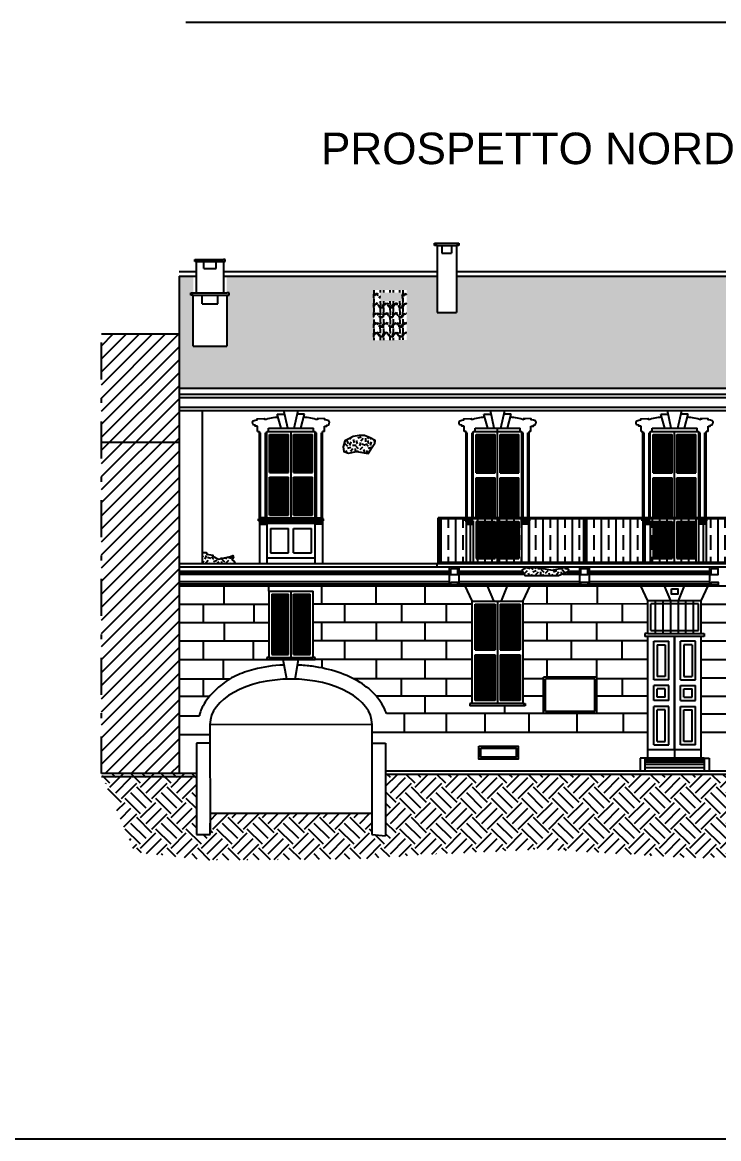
# Model space of a CAD drawing. Header units: millimetres. Extents: x 2032 to 2133, y 894 to 941.
# Drawn here: x 2080.83 to 2095.18, y 894.27 to 917.27 of the extents above; entities that cross this region are included whole.
import ezdxf

# ---------------------------------------------------------------- set-up
doc = ezdxf.new("R2010")
doc.units = ezdxf.units.MM
doc.linetypes.add('TRATTOPUNTO', pattern=[25.4, 12.7, -6.35, 0, -6.35])
for name, color, linetype in [('alberi', 57, 'Continuous'), ('muri sez', 6, 'Continuous'), ('MURILEGGERI', 8, 'Continuous'), ('proiez lontane', 3, 'Continuous'), ('proiezione', 4, 'Continuous'), ('TEGOLENERE', 250, 'Continuous'), ('viste1', 251, 'Continuous')]:
    doc.layers.add(name, color=color, linetype=linetype)
doc.styles.get("Standard").update_dxf_attribs({"font": 'txt.shx'})
pattern_1 = [(45, (0, -55.70323), (3e-17, 0.42426407), [0.075, -0.225]), (45, (-0.0106, -55.45928), (3e-17, 0.42426407), [0.075, -0.225]), (135, (-0.05303, -55.60777), (-0.42426407, 6e-17), [0.075, -0.225]), (135, (-0.04243, -55.44867), (-0.42426407, 6e-17), [0.075, -0.225]), (90, (-0.10607, -55.5123), (-0.212132034, 0.212132034), [0.075, -0.34926407]), (180, (0.11667, -55.58656), (-0.212132034, -0.212132034), [0.075, -0.34926407]), (71.565051, (-0.0106, -55.58656), (0.212132034, 0.2121320344), [0.075, -0.595820393]), (71.565051, (-0.02121, -55.38503), (0.212132034, 0.2121320344), [0.075, -0.595820393]), (108.434949, (0.14849, -55.55474), (-0.212132034, 0.212132034), [0.075, -0.595820393]), (108.434949, (-0.04243, -55.55474), (-0.212132034, 0.212132034), [0.075, -0.595820393]), (108.434949, (0.08485, -55.53352), (-0.212132034, 0.212132034), [0.075, -0.595820393]), (161.565051, (-0.11667, -55.58656), (-0.2121320344, 0.212132034), [0.075, -0.595820393]), (198.434949, (0.0106, -55.62898), (-0.212132034, -0.212132034), [0.075, -0.595820393])]
pattern_2 = [(180, (-28.50597, -24.147177), (-7e-18, -0.0396875), [])]
pattern_3 = [(0, (0, -111.40646), (0.2, 0.2), [0.064, -0.136]), (125.2176, (0.192, -111.386457), (1.400000232704, -1.999999833305), [0.0416174, -4.1201132]), (160.71, (0.168, -111.352457), (3.400001036846, -1.199997298804), [0.0423792, -4.1955448]), (199.29, (0.128, -111.338457), (-3.400001036846, -1.199997298804), [0.0423792, -4.1955448]), (234.7824, (0.088, -111.352457), (-1.400000232704, -1.999999833305), [0.0416174, -4.1201132]), (270, (0.064, -111.38646), (0.2, -0.2), [0.02, -0.18]), (90, (0.192, -111.40646), (-0.2, 0.2), [0.02, -0.18]), (0, (0, -111.39846), (0.2, 0.2), [0.056, -0.144]), (126.3844, (0.2, -111.382457), (2.200002583367, -2.999998110572), [0.0472016, -4.6729678]), (162.3499, (0.172, -111.344457), (-3.800000563887, 1.199998371432), [0.0461736, -4.571185]), (197.6501, (0.128, -111.330457), (3.800000563887, 1.199998371432), [0.0461736, -4.571185]), (233.6156, (0.084, -111.344457), (-2.200002583367, -2.999998110572), [0.0472016, -4.6729678]), (270, (0.056, -111.38246), (0.2, -0.2), [0.016, -0.184]), (90, (0.2, -111.39846), (-0.2, 0.2), [0.016, -0.184]), (0, (0.192, -111.39846), (0.2, 0.2), [0.008, -0.192]), (87.3974, (0.056, -111.382457), (-0.2000028384, -4.199999863916), [0.1761818, -4.2283614]), (92.6026, (0.2, -111.382457), (-0.2000028384, 4.199999863916), [0.1761818, -4.2283614]), (0, (0.192, -111.40646), (0.2, 0.2), [0.008, -0.192])]

msp = doc.modelspace()

# ---------------------------------------------------------------- hatches: boundary and pattern name
at = {"layer": 'alberi', "ltscale": 0.0004}
h = msp.add_hatch(dxfattribs=at)
h.set_pattern_fill('GEOL1', color=256, scale=0.3, angle=45, style=0, pattern_type=2)
h.set_pattern_definition(pattern_1)
h.paths.add_polyline_path([(2088.104, 908.654), (2088, 908.707), (2087.882, 908.759), (2087.771, 908.759), (2087.647, 908.733), (2087.562, 908.687), (2087.477, 908.648), (2087.444, 908.524), (2087.457, 908.426), (2087.549, 908.393), (2087.718, 908.426), (2087.96, 908.387), (2088.039, 908.517), (2088.098, 908.596)])
h.paths.add_polyline_path([(2084.76, 906.271), (2084.76, 906.29), (2084.636, 906.31), (2084.623, 906.349), (2084.548, 906.349), (2084.548, 906.119), (2085.214, 906.119), (2085.198, 906.16), (2085.159, 906.193), (2085.185, 906.238), (2085.172, 906.284), (2085.12, 906.264), (2084.969, 906.232), (2084.878, 906.212)])
h = msp.add_hatch(dxfattribs=at)
h.set_pattern_fill('GEOL1', color=256, scale=0.3, angle=45, style=0, pattern_type=2)
h.set_pattern_definition(pattern_1)
h.paths.add_polyline_path([(2091.597, 905.864), (2091.88, 905.864), (2092.073, 905.945), (2092.083, 906.006), (2092.002, 906.036), (2091.749, 905.985), (2091.526, 906.026), (2091.425, 906.036), (2091.202, 906.036), (2091.131, 905.985), (2091.162, 905.904), (2091.192, 905.864), (2091.364, 905.864)])
at = {"layer": 'MURILEGGERI', "ltscale": 0.01}
h = msp.add_hatch(dxfattribs=at)
h.set_pattern_fill('TROOF1', color=256, scale=0.2, style=0, pattern_type=2)
h.set_pattern_definition(pattern_3)
h.paths.add_polyline_path([(2099.773, 912.038), (2098.187, 912.038), (2097.642, 909.729), (2099.773, 909.729)])
h.paths.add_polyline_path([(2090.501, 912.038), (2090.979, 909.729), (2097.642, 909.729), (2098.187, 912.038)])
h.paths.add_polyline_path([(2088.749, 910.727), (2088.06, 910.72), (2088.06, 911.237), (2088.06, 911.753), (2088.749, 911.753), (2088.749, 911.244)], flags=16)
h.paths.add_polyline_path([(2088.653, 911.523), (2088.205, 911.523), (2088.205, 911.703), (2088.653, 911.703)], flags=0)
h.paths.add_polyline_path([(2089.376, 911.294), (2089.376, 912.038), (2087.694, 912.038), (2086.816, 909.729), (2090.979, 909.729), (2090.501, 912.038), (2089.776, 912.038), (2089.776, 911.294)])
h.paths.add_polyline_path([(2084.355, 910.598), (2084.355, 912.038), (2084.063, 912.038), (2084.063, 909.729), (2086.816, 909.729), (2087.694, 912.038), (2085.044, 912.038), (2085.044, 910.598)])
h = msp.add_hatch(dxfattribs=at)
h.set_pattern_fill('TROOF1', color=256, scale=0.2, style=0, pattern_type=2)
h.set_pattern_definition(pattern_3)
h.paths.add_polyline_path([(2088.06, 911.753), (2088.06, 911.703), (2088.749, 911.703), (2088.749, 911.753)])
h.paths.add_polyline_path([(2088.205, 911.703), (2088.06, 911.703), (2088.06, 910.72), (2088.749, 910.727), (2088.749, 911.703), (2088.653, 911.703), (2088.653, 911.523), (2088.205, 911.523)])
at = {"layer": 'proiez lontane'}
h = msp.add_hatch(dxfattribs=at)
h.set_pattern_fill('ANSI31', color=256, scale=0.0125, angle=135, style=0)
h.set_pattern_definition([(180, (-40.39337, -24.147177), (-7e-18, -0.0396875), [])])
h.paths.add_polyline_path([(2085.927, 907.997), (2086.318, 907.997), (2086.318, 908.777), (2085.927, 908.777)])
h.paths.add_polyline_path([(2086.318, 907.897), (2085.927, 907.897), (2085.927, 907.117), (2086.318, 907.117)])
h.paths.add_polyline_path([(2086.808, 907.897), (2086.418, 907.897), (2086.418, 907.117), (2086.808, 907.117)])
h.paths.add_polyline_path([(2086.418, 907.997), (2086.808, 907.997), (2086.808, 908.777), (2086.418, 908.777)])
h = msp.add_hatch(dxfattribs=at)
h.set_pattern_fill('ANSI31', color=256, scale=0.0125, angle=135, style=0)
h.set_pattern_definition([(180, (-32.151238, -24.147177), (-7e-18, -0.0396875), [])])
h.paths.add_polyline_path([(2091.064, 908.777), (2090.673, 908.777), (2090.673, 907.987), (2091.064, 907.987)])
h.paths.add_polyline_path([(2090.673, 907.087), (2091.064, 907.087), (2091.064, 907.887), (2090.673, 907.887)])
h.paths.add_polyline_path([(2090.673, 906.219), (2091.064, 906.219), (2091.064, 906.987), (2090.673, 906.987)])
h.paths.add_polyline_path([(2090.183, 906.219), (2090.573, 906.219), (2090.573, 906.987), (2090.183, 906.987)])
h.paths.add_polyline_path([(2090.573, 907.887), (2090.183, 907.887), (2090.183, 907.087), (2090.573, 907.087)])
h.paths.add_polyline_path([(2090.573, 908.777), (2090.183, 908.777), (2090.183, 907.987), (2090.573, 907.987)])
h = msp.add_hatch(dxfattribs=at)
h.set_pattern_fill('ANSI31', color=256, scale=0.0125, angle=135, style=0)
h.set_pattern_definition(pattern_2)
h.paths.add_polyline_path([(2094.709, 908.777), (2094.318, 908.777), (2094.318, 907.987), (2094.709, 907.987)])
h.paths.add_polyline_path([(2094.318, 907.087), (2094.709, 907.087), (2094.709, 907.887), (2094.318, 907.887)])
h.paths.add_polyline_path([(2094.318, 906.219), (2094.709, 906.219), (2094.709, 906.987), (2094.318, 906.987)])
h.paths.add_polyline_path([(2093.828, 906.219), (2094.218, 906.219), (2094.218, 906.987), (2093.828, 906.987)])
h.paths.add_polyline_path([(2094.218, 907.887), (2093.828, 907.887), (2093.828, 907.087), (2094.218, 907.087)])
h.paths.add_polyline_path([(2094.218, 908.777), (2093.828, 908.777), (2093.828, 907.987), (2094.218, 907.987)])
h = msp.add_hatch(dxfattribs=at)
h.set_pattern_fill('JIS_STN_1E', color=256, scale=0.3, angle=45, style=0)
h.set_pattern_definition([(90, (0.26366, -53.59545), (-0.3, 6e-17), []), (90, (0.4132, -53.4459), (-0.3, 6e-17), [0.3, -0.15])])
h.paths.add_polyline_path([(2095.376, 907.037), (2094.936, 907.037), (2094.936, 906.997), (2094.919, 906.997), (2094.919, 906.144), (2095.376, 906.144)])
h.paths.add_polyline_path([(2094.919, 906.932), (2094.769, 906.932), (2094.769, 906.144), (2094.919, 906.144)])
h.paths.add_polyline_path([(2094.709, 906.987), (2094.318, 906.987), (2094.318, 906.219), (2094.709, 906.219)], flags=0)
h.paths.add_polyline_path([(2094.769, 906.997), (2094.769, 907.037), (2094.268, 907.037), (2094.268, 906.144), (2094.769, 906.144)])
h.paths.add_polyline_path([(2094.709, 906.219), (2094.318, 906.219), (2094.318, 906.987), (2094.709, 906.987)], flags=16)
h.paths.add_polyline_path([(2094.268, 907.037), (2093.601, 907.037), (2093.601, 906.997), (2093.618, 906.997), (2093.768, 906.997), (2093.768, 906.144), (2094.268, 906.144)])
h.paths.add_polyline_path([(2094.218, 906.219), (2093.828, 906.219), (2093.828, 906.987), (2094.218, 906.987)], flags=16)
h.paths.add_polyline_path([(2094.218, 906.987), (2093.828, 906.987), (2093.828, 906.219), (2094.218, 906.219)], flags=0)
h.paths.add_polyline_path([(2093.768, 906.932), (2093.618, 906.932), (2093.618, 906.144), (2093.768, 906.144)])
h.paths.add_polyline_path([(2093.618, 906.997), (2093.601, 906.997), (2093.601, 907.037), (2092.422, 907.037), (2092.422, 906.144), (2093.618, 906.144)])
h.paths.add_polyline_path([(2092.392, 907.037), (2091.29, 907.037), (2091.29, 906.997), (2091.274, 906.997), (2091.274, 906.144), (2092.392, 906.144)])
h.paths.add_polyline_path([(2091.274, 906.932), (2091.124, 906.932), (2091.124, 906.144), (2091.274, 906.144)])
h.paths.add_polyline_path([(2091.064, 906.987), (2090.673, 906.987), (2090.673, 906.219), (2091.064, 906.219)], flags=0)
h.paths.add_polyline_path([(2091.124, 906.997), (2091.29, 906.997), (2091.29, 907.037), (2090.623, 907.037), (2090.623, 906.144), (2091.124, 906.144)])
h.paths.add_polyline_path([(2091.064, 906.219), (2090.673, 906.219), (2090.673, 906.987), (2091.064, 906.987)], flags=16)
h.paths.add_polyline_path([(2090.623, 907.037), (2089.956, 907.037), (2089.956, 906.997), (2089.973, 906.997), (2090.123, 906.997), (2090.123, 906.144), (2090.623, 906.144)])
h.paths.add_polyline_path([(2090.573, 906.219), (2090.183, 906.219), (2090.183, 906.987), (2090.573, 906.987)], flags=0)
h.paths.add_polyline_path([(2090.573, 906.987), (2090.183, 906.987), (2090.183, 906.219), (2090.573, 906.219)], flags=16)
h.paths.add_polyline_path([(2090.123, 906.932), (2089.973, 906.932), (2089.973, 906.144), (2090.123, 906.144)])
h.paths.add_polyline_path([(2089.973, 906.997), (2089.956, 906.997), (2089.956, 907.037), (2089.439, 907.037), (2089.439, 906.144), (2089.973, 906.144)])
h.paths.add_polyline_path([(2090.123, 906.965), (2089.973, 906.965), (2089.973, 906.932), (2090.123, 906.932)], flags=16)
h.paths.add_polyline_path([(2094.936, 907.037), (2094.769, 907.037), (2094.769, 906.997), (2094.936, 906.997)])
h.paths.add_polyline_path([(2094.919, 906.997), (2094.769, 906.997), (2094.769, 906.965), (2094.919, 906.965)])
h.paths.add_polyline_path([(2094.919, 906.965), (2094.769, 906.965), (2094.769, 906.932), (2094.919, 906.932)])
h = msp.add_hatch(dxfattribs=at)
h.set_pattern_fill('ANSI31', color=256, scale=0.0125, angle=135, style=0)
h.set_pattern_definition(pattern_2)
h.paths.add_polyline_path([(2086.418, 904.244), (2086.763, 904.244), (2086.763, 905.49), (2086.418, 905.49)])
h.paths.add_polyline_path([(2085.973, 904.244), (2086.318, 904.244), (2086.318, 905.49), (2085.973, 905.49)])
h = msp.add_hatch(dxfattribs=at)
h.set_pattern_fill('ANSI31', color=256, scale=0.0125, angle=135, style=0)
h.set_pattern_definition(pattern_2)
h.paths.add_polyline_path([(2090.158, 904.339), (2090.573, 904.339), (2090.573, 905.284), (2090.158, 905.284)])
h.paths.add_polyline_path([(2090.573, 904.239), (2090.158, 904.239), (2090.158, 903.294), (2090.573, 903.294)])
h.paths.add_polyline_path([(2091.088, 904.239), (2090.673, 904.239), (2090.673, 903.294), (2091.088, 903.294)])
h.paths.add_polyline_path([(2090.673, 904.339), (2091.088, 904.339), (2091.088, 905.284), (2090.673, 905.284)])
at = {"layer": 'TEGOLENERE'}
h = msp.add_hatch(dxfattribs=at)
h.set_pattern_fill('EARTH', color=256, scale=0.07, angle=45, style=0)
h.set_pattern_definition([(45, (0.26366, -53.59545), (6e-17, 0.62861793), [0.4445, -0.4445]), (45, (0.1458, -53.4776), (6e-17, 0.62861793), [0.4445, -0.4445]), (45, (0.02793, -53.3597), (6e-17, 0.62861793), [0.4445, -0.4445]), (135, (0.02793, -53.28114), (-0.62861793, 6e-17), [0.4445, -0.4445]), (135, (0.1458, -53.16327), (-0.62861793, 6e-17), [0.4445, -0.4445]), (135, (0.26366, -53.0454), (-0.62861793, 6e-17), [0.4445, -0.4445])])
h.paths.add_polyline_path([(2088.316, 901.773), (2088.316, 900.505), (2088.036, 900.533), (2088.036, 900.972), (2084.703, 900.972), (2084.703, 900.561), (2084.703, 900.533), (2084.419, 900.533), (2084.419, 901.79), (2082.466, 901.79), (2083.14, 900.173), (2084.676, 900.002), (2087.711, 900.028), (2089.31, 900.129), (2091.568, 900.231), (2094.562, 900.053), (2096.922, 900.078), (2098.317, 899.901), (2099.713, 900.078), (2100.347, 900.408), (2100.829, 900.864), (2101.202, 901.773)])
at = {"layer": 'viste1'}
h = msp.add_hatch(dxfattribs=at)
h.set_pattern_fill('ANSI31', color=256, scale=0.06, style=0)
h.set_pattern_definition([(45, (0, -55.70323), (-0.134703842, 0.134703842), [])])
h.paths.add_polyline_path([(2084.063, 910.849), (2082.466, 910.849), (2082.466, 908.612), (2084.063, 908.612)])
h.paths.add_polyline_path([(2084.063, 907.647), (2084.063, 908.612), (2082.466, 908.612), (2082.466, 907.647)])
h.paths.add_polyline_path([(2084.063, 907.647), (2082.466, 907.647), (2082.466, 901.79), (2084.063, 901.79)])
h.paths.add_polyline_path([(2101.235, 910.642), (2099.773, 910.642), (2099.773, 908.612), (2101.235, 908.612)])
h.paths.add_polyline_path([(2099.773, 908.612), (2099.773, 908.206), (2101.235, 908.206), (2101.235, 908.612)])
h.paths.add_polyline_path([(2099.773, 903.92), (2101.235, 903.92), (2101.235, 908.206), (2099.773, 908.206)])
h.paths.add_polyline_path([(2099.773, 901.843), (2101.231, 901.843), (2101.235, 901.853), (2101.235, 903.92), (2099.773, 903.92)])

# ---------------------------------------------------------------- linework, layer by layer
at = {"layer": 'muri sez', "linetype": 'TRATTOPUNTO', "ltscale": 0.06}
msp.add_line((2082.466, 901.79), (2082.466, 910.849), dxfattribs=at)
at = {"layer": 'muri sez'}
for p, q in [((2084.699, 902.414), (2084.419, 902.414)), ((2084.419, 902.414), (2084.419, 901.79)), ((2084.699, 902.414), (2084.703, 900.972)), ((2088.036, 902.414), (2088.036, 900.972)), ((2088.036, 902.414), (2088.316, 902.414)), ((2088.316, 902.414), (2088.316, 901.843)), ((2084.419, 901.79), (2082.466, 901.79)), ((2084.419, 901.79), (2084.419, 900.533)), ((2101.231, 901.843), (2088.316, 901.843)), ((2088.316, 901.843), (2088.316, 900.505)), ((2084.703, 900.972), (2088.036, 900.972)), ((2084.703, 900.972), (2084.703, 900.561)), ((2088.036, 900.972), (2088.036, 900.533))]:
    msp.add_line(p, q, dxfattribs=at)
at = {"layer": 'proiez lontane'}
for p, q in [((2084.199, 917.271), (2100.275, 917.271)), ((2089.326, 912.673), (2089.326, 912.723)), ((2089.326, 912.723), (2089.776, 912.723)), ((2089.376, 912.673), (2089.326, 912.673)), ((2089.376, 912.673), (2089.376, 911.294)), ((2089.376, 912.673), (2089.776, 912.673)), ((2089.476, 912.673), (2089.476, 912.511)), ((2089.676, 912.673), (2089.676, 912.511)), ((2089.776, 912.723), (2089.826, 912.723)), ((2089.776, 912.673), (2089.776, 911.294)), ((2089.826, 912.673), (2089.776, 912.673)), ((2089.826, 912.723), (2089.826, 912.673)), ((2084.384, 912.344), (2084.384, 912.384)), ((2084.384, 912.384), (2084.424, 912.384)), ((2084.424, 912.344), (2084.384, 912.344)), ((2084.424, 912.384), (2084.975, 912.384)), ((2084.424, 911.698), (2084.424, 912.344)), ((2084.424, 912.344), (2084.975, 912.344)), ((2084.572, 912.2), (2084.572, 912.344)), ((2084.827, 912.2), (2084.827, 912.344)), ((2085.015, 912.384), (2084.975, 912.384)), ((2084.975, 912.344), (2084.975, 911.698)), ((2084.975, 912.344), (2085.015, 912.344)), ((2085.015, 912.344), (2085.015, 912.384)), ((2089.476, 912.511), (2089.676, 912.511)), ((2084.063, 912.138), (2084.424, 912.138)), ((2084.572, 912.2), (2084.827, 912.2)), ((2084.975, 912.138), (2089.376, 912.138)), ((2089.776, 912.138), (2099.773, 912.138)), ((2084.063, 912.038), (2084.063, 901.79)), ((2084.063, 912.038), (2084.424, 912.038)), ((2084.975, 912.038), (2089.376, 912.038)), ((2089.776, 912.038), (2099.773, 912.038)), ((2084.305, 911.648), (2084.305, 911.698)), ((2084.305, 911.698), (2084.355, 911.698)), ((2084.355, 911.648), (2084.305, 911.648)), ((2084.355, 911.698), (2085.044, 911.698)), ((2084.355, 910.598), (2084.355, 911.648)), ((2084.355, 911.648), (2085.044, 911.648)), ((2084.54, 911.468), (2084.54, 911.648)), ((2084.859, 911.468), (2084.859, 911.648)), ((2085.094, 911.698), (2085.044, 911.698)), ((2085.044, 911.648), (2085.044, 910.598)), ((2085.044, 911.648), (2085.094, 911.648)), ((2085.094, 911.648), (2085.094, 911.698)), ((2084.54, 911.468), (2084.859, 911.468)), ((2089.376, 911.294), (2089.776, 911.294)), ((2082.466, 910.849), (2084.063, 910.849)), ((2084.355, 910.598), (2085.044, 910.598)), ((2084.063, 909.729), (2099.773, 909.729)), ((2084.063, 909.609), (2099.773, 909.609)), ((2084.063, 909.539), (2099.773, 909.539)), ((2084.063, 909.338), (2099.773, 909.338)), ((2084.063, 909.272), (2099.773, 909.272)), ((2084.548, 906.119), (2084.548, 909.272)), ((2086.165, 908.907), (2086.086, 909.194)), ((2086.086, 909.194), (2086.238, 909.194)), ((2086.3, 908.907), (2086.221, 909.272)), ((2086.435, 908.907), (2086.514, 909.272)), ((2086.649, 909.194), (2086.498, 909.194)), ((2086.57, 908.907), (2086.649, 909.194)), ((2090.421, 908.907), (2090.341, 909.194)), ((2090.341, 909.194), (2090.493, 909.194)), ((2090.555, 908.907), (2090.476, 909.272)), ((2090.691, 908.907), (2090.77, 909.272)), ((2090.905, 909.194), (2090.753, 909.194)), ((2090.826, 908.907), (2090.905, 909.194)), ((2094.066, 908.907), (2093.987, 909.194)), ((2093.987, 909.194), (2094.138, 909.194)), ((2094.201, 908.907), (2094.121, 909.272)), ((2094.336, 908.907), (2094.415, 909.272)), ((2094.55, 909.194), (2094.398, 909.194)), ((2094.471, 908.907), (2094.55, 909.194)), ((2085.679, 908.907), (2085.679, 908.946)), ((2085.679, 908.837), (2085.679, 908.907)), ((2085.905, 908.907), (2086.83, 908.907)), ((2085.905, 908.837), (2085.905, 908.907)), ((2086.83, 908.837), (2086.83, 908.907)), ((2087.056, 908.907), (2087.056, 908.946)), ((2087.056, 908.837), (2087.056, 908.907)), ((2089.935, 908.907), (2089.935, 908.946)), ((2089.935, 908.837), (2089.935, 908.907)), ((2090.16, 908.907), (2091.086, 908.907)), ((2090.16, 908.837), (2090.16, 908.907)), ((2090.623, 906.119), (2090.623, 908.907)), ((2091.086, 908.837), (2091.086, 908.907)), ((2091.311, 908.907), (2091.311, 908.946)), ((2091.311, 908.837), (2091.311, 908.907)), ((2093.58, 908.907), (2093.58, 908.946)), ((2093.58, 908.837), (2093.58, 908.907)), ((2093.806, 908.907), (2094.731, 908.907)), ((2093.806, 908.837), (2093.806, 908.907)), ((2094.731, 908.837), (2094.731, 908.907)), ((2094.957, 908.907), (2094.957, 908.946)), ((2094.957, 908.837), (2094.957, 908.907)), ((2085.679, 908.837), (2085.717, 908.837)), ((2085.717, 907.037), (2085.717, 908.837)), ((2085.742, 908.811), (2085.717, 908.811)), ((2085.742, 907.057), (2085.742, 908.811)), ((2085.842, 907.057), (2085.842, 908.811)), ((2085.842, 908.811), (2085.867, 908.811)), ((2085.867, 907.037), (2085.867, 908.837)), ((2085.867, 908.837), (2086.868, 908.837)), ((2085.927, 907.997), (2085.927, 908.777)), ((2085.927, 908.777), (2086.318, 908.777)), ((2086.318, 907.997), (2086.318, 908.777)), ((2086.368, 907.057), (2086.368, 908.837)), ((2086.418, 907.997), (2086.418, 908.777)), ((2086.418, 908.777), (2086.808, 908.777)), ((2086.808, 907.997), (2086.808, 908.777)), ((2086.868, 907.057), (2086.868, 908.837)), ((2086.893, 908.811), (2086.868, 908.811)), ((2086.893, 907.057), (2086.893, 908.811)), ((2086.993, 907.057), (2086.993, 908.811)), ((2086.993, 908.811), (2087.018, 908.811)), ((2087.018, 907.037), (2087.018, 908.837)), ((2087.056, 908.837), (2087.018, 908.837)), ((2089.973, 908.837), (2089.935, 908.837)), ((2089.973, 907.037), (2089.973, 908.837)), ((2089.998, 908.811), (2089.973, 908.811)), ((2089.998, 907.057), (2089.998, 908.811)), ((2090.098, 907.057), (2090.098, 908.811)), ((2090.098, 908.811), (2090.123, 908.811)), ((2090.123, 907.037), (2090.123, 908.837)), ((2090.123, 908.837), (2091.124, 908.837)), ((2090.183, 907.987), (2090.183, 908.777)), ((2090.183, 908.777), (2090.573, 908.777)), ((2090.573, 907.987), (2090.573, 908.777)), ((2090.623, 907.057), (2090.623, 908.837)), ((2090.623, 906.119), (2090.623, 908.837)), ((2090.673, 907.987), (2090.673, 908.777)), ((2090.673, 908.777), (2091.064, 908.777)), ((2091.064, 907.987), (2091.064, 908.777)), ((2091.124, 907.057), (2091.124, 908.837)), ((2091.149, 908.811), (2091.124, 908.811)), ((2091.149, 907.057), (2091.149, 908.811)), ((2091.249, 907.057), (2091.249, 908.811)), ((2091.249, 908.811), (2091.274, 908.811)), ((2091.274, 907.037), (2091.274, 908.837)), ((2091.311, 908.837), (2091.274, 908.837)), ((2093.58, 908.837), (2093.618, 908.837)), ((2093.618, 907.037), (2093.618, 908.837)), ((2093.643, 908.811), (2093.618, 908.811)), ((2093.643, 907.057), (2093.643, 908.811)), ((2093.743, 907.057), (2093.743, 908.811)), ((2093.743, 908.811), (2093.768, 908.811)), ((2093.768, 907.037), (2093.768, 908.837)), ((2093.768, 908.837), (2094.769, 908.837)), ((2093.828, 907.987), (2093.828, 908.777)), ((2093.828, 908.777), (2094.218, 908.777)), ((2094.218, 907.987), (2094.218, 908.777)), ((2094.268, 906.119), (2094.268, 908.837)), ((2094.318, 907.987), (2094.318, 908.777)), ((2094.318, 908.777), (2094.709, 908.777)), ((2094.709, 907.987), (2094.709, 908.777)), ((2094.769, 906.997), (2094.769, 908.837)), ((2094.794, 908.811), (2094.769, 908.811)), ((2094.794, 907.057), (2094.794, 908.811)), ((2094.894, 907.057), (2094.894, 908.811)), ((2094.894, 908.811), (2094.919, 908.811)), ((2094.919, 907.037), (2094.919, 908.837)), ((2094.957, 908.837), (2094.919, 908.837)), ((2084.063, 908.612), (2082.466, 908.612)), ((2085.927, 907.997), (2086.318, 907.997)), ((2086.418, 907.997), (2086.808, 907.997)), ((2090.183, 907.987), (2090.573, 907.987)), ((2090.673, 907.987), (2091.064, 907.987)), ((2093.828, 907.987), (2094.218, 907.987)), ((2094.318, 907.987), (2094.709, 907.987)), ((2085.927, 907.117), (2085.927, 907.897)), ((2085.927, 907.897), (2086.318, 907.897)), ((2086.318, 907.117), (2086.318, 907.897)), ((2086.418, 907.117), (2086.418, 907.897)), ((2086.418, 907.897), (2086.808, 907.897)), ((2086.808, 907.117), (2086.808, 907.897)), ((2090.183, 907.087), (2090.183, 907.887)), ((2090.183, 907.887), (2090.573, 907.887)), ((2090.573, 907.087), (2090.573, 907.887)), ((2090.673, 907.087), (2090.673, 907.887)), ((2090.673, 907.887), (2091.064, 907.887)), ((2091.064, 907.087), (2091.064, 907.887)), ((2093.828, 907.087), (2093.828, 907.887)), ((2093.828, 907.887), (2094.218, 907.887)), ((2094.218, 907.087), (2094.218, 907.887)), ((2094.318, 907.087), (2094.318, 907.887)), ((2094.318, 907.887), (2094.709, 907.887)), ((2094.709, 907.087), (2094.709, 907.887)), ((2085.7, 907.037), (2085.867, 907.037)), ((2085.7, 906.997), (2085.7, 907.037)), ((2085.842, 907.057), (2085.742, 907.057)), ((2085.867, 907.057), (2085.842, 907.057)), ((2085.867, 907.037), (2085.867, 907.057)), ((2085.867, 907.057), (2086.893, 907.057)), ((2085.867, 907.037), (2086.868, 907.037)), ((2085.867, 906.997), (2085.867, 907.037)), ((2085.927, 907.117), (2086.318, 907.117)), ((2086.418, 907.117), (2086.808, 907.117)), ((2087.035, 907.037), (2086.868, 907.037)), ((2086.893, 907.057), (2086.882, 907.057)), ((2086.882, 907.057), (2086.882, 907.037)), ((2086.893, 907.057), (2086.993, 907.057)), ((2086.993, 907.057), (2087.004, 907.057)), ((2087.004, 907.057), (2087.004, 907.037)), ((2087.035, 906.997), (2087.035, 907.037)), ((2095.416, 907.057), (2089.399, 907.057)), ((2089.399, 906.119), (2089.399, 907.057)), ((2095.416, 907.037), (2089.399, 907.037)), ((2089.439, 906.119), (2089.439, 907.057)), ((2089.956, 907.037), (2090.123, 907.037)), ((2089.956, 906.997), (2089.956, 907.037)), ((2090.098, 907.057), (2089.998, 907.057)), ((2090.183, 907.087), (2090.573, 907.087)), ((2090.673, 907.087), (2091.064, 907.087)), ((2091.29, 907.037), (2091.124, 907.037)), ((2091.149, 907.057), (2091.249, 907.057)), ((2091.249, 907.057), (2091.26, 907.057)), ((2091.26, 907.057), (2091.26, 907.037)), ((2091.29, 906.997), (2091.29, 907.037)), ((2092.392, 907.057), (2092.392, 906.119)), ((2092.407, 907.057), (2092.407, 906.119)), ((2092.422, 907.057), (2092.422, 906.119)), ((2093.601, 907.037), (2093.768, 907.037)), ((2093.601, 906.997), (2093.601, 907.037)), ((2093.743, 907.057), (2093.643, 907.057)), ((2093.828, 907.087), (2094.218, 907.087)), ((2094.318, 907.087), (2094.709, 907.087)), ((2094.936, 907.037), (2094.769, 907.037)), ((2094.794, 907.057), (2094.894, 907.057)), ((2094.894, 907.057), (2094.905, 907.057)), ((2094.905, 907.057), (2094.905, 907.037)), ((2094.936, 906.997), (2094.936, 907.037)), ((2085.7, 906.997), (2085.717, 906.997)), ((2085.717, 906.997), (2085.717, 906.119)), ((2085.717, 906.997), (2085.867, 906.997)), ((2085.717, 906.965), (2085.867, 906.965)), ((2085.717, 906.932), (2085.867, 906.932)), ((2085.867, 906.997), (2086.868, 906.997)), ((2085.867, 906.997), (2085.867, 906.119)), ((2085.867, 906.997), (2085.867, 906.975)), ((2085.867, 906.975), (2086.868, 906.975)), ((2085.867, 906.953), (2086.868, 906.953)), ((2085.947, 906.841), (2085.947, 906.337)), ((2085.947, 906.841), (2086.318, 906.841)), ((2086.318, 906.337), (2086.318, 906.841)), ((2086.418, 906.337), (2086.418, 906.841)), ((2086.418, 906.841), (2086.788, 906.841)), ((2086.788, 906.337), (2086.788, 906.841)), ((2086.868, 906.119), (2086.868, 906.997)), ((2087.035, 906.997), (2086.868, 906.997)), ((2087.018, 906.965), (2086.868, 906.965)), ((2087.018, 906.932), (2086.868, 906.932)), ((2087.018, 906.997), (2087.018, 906.119)), ((2089.956, 906.997), (2089.973, 906.997)), ((2089.973, 906.997), (2089.973, 906.119)), ((2089.973, 906.997), (2090.123, 906.997)), ((2089.973, 906.965), (2090.123, 906.965)), ((2089.973, 906.932), (2090.123, 906.932)), ((2090.123, 906.997), (2090.123, 906.119)), ((2090.183, 906.987), (2090.573, 906.987)), ((2090.183, 906.987), (2090.183, 906.219)), ((2090.573, 906.987), (2090.573, 906.219)), ((2090.673, 906.987), (2091.064, 906.987)), ((2090.673, 906.987), (2090.673, 906.219)), ((2091.064, 906.987), (2091.064, 906.219)), ((2091.124, 906.119), (2091.124, 906.997)), ((2091.29, 906.997), (2091.124, 906.997)), ((2091.274, 906.965), (2091.124, 906.965)), ((2091.274, 906.932), (2091.124, 906.932)), ((2091.274, 906.997), (2091.274, 906.119)), ((2093.601, 906.997), (2093.618, 906.997)), ((2093.618, 906.997), (2093.618, 906.119)), ((2093.618, 906.997), (2093.768, 906.997)), ((2093.618, 906.965), (2093.768, 906.965)), ((2093.618, 906.932), (2093.768, 906.932)), ((2093.768, 906.997), (2093.768, 906.119)), ((2093.828, 906.987), (2094.218, 906.987)), ((2093.828, 906.987), (2093.828, 906.219)), ((2094.218, 906.987), (2094.218, 906.219)), ((2094.318, 906.987), (2094.709, 906.987)), ((2094.318, 906.987), (2094.318, 906.219)), ((2094.709, 906.987), (2094.709, 906.219)), ((2094.769, 906.119), (2094.769, 906.997)), ((2094.936, 906.997), (2094.769, 906.997)), ((2094.919, 906.965), (2094.769, 906.965)), ((2094.919, 906.932), (2094.769, 906.932)), ((2094.919, 906.997), (2094.919, 906.119)), ((2084.063, 906.119), (2099.773, 906.119)), ((2085.867, 906.239), (2086.868, 906.239)), ((2085.947, 906.337), (2086.318, 906.337)), ((2086.418, 906.337), (2086.788, 906.337)), ((2089.375, 906.119), (2089.375, 906.049)), ((2089.399, 906.144), (2095.416, 906.144)), ((2090.183, 906.219), (2090.573, 906.219)), ((2090.673, 906.219), (2091.064, 906.219)), ((2093.828, 906.219), (2094.218, 906.219)), ((2094.318, 906.219), (2094.709, 906.219)), ((2084.063, 906.049), (2092.307, 906.049)), ((2084.063, 905.959), (2089.625, 905.959)), ((2084.063, 905.939), (2089.625, 905.939)), ((2084.063, 905.899), (2089.625, 905.899)), ((2089.625, 906.049), (2089.625, 905.659)), ((2089.825, 906.049), (2089.825, 905.659)), ((2089.825, 905.959), (2091.141, 905.959)), ((2089.825, 905.939), (2091.149, 905.939)), ((2089.825, 905.899), (2091.166, 905.899)), ((2091.964, 905.899), (2092.307, 905.899)), ((2092.059, 905.939), (2092.307, 905.939)), ((2092.075, 905.959), (2092.307, 905.959)), ((2092.307, 906.049), (2099.773, 906.049)), ((2092.307, 906.049), (2092.307, 905.659)), ((2092.507, 906.049), (2092.507, 905.659)), ((2092.507, 905.959), (2094.989, 905.959)), ((2092.507, 905.939), (2094.989, 905.939)), ((2092.507, 905.899), (2094.989, 905.899)), ((2094.989, 906.049), (2094.989, 905.659)), ((2084.063, 905.749), (2089.625, 905.749)), ((2084.063, 905.699), (2089.625, 905.699)), ((2084.063, 905.659), (2099.773, 905.659)), ((2084.988, 905.284), (2084.988, 905.659)), ((2085.913, 905.55), (2085.913, 905.659)), ((2087, 905.284), (2087, 905.659)), ((2088.12, 905.284), (2088.12, 905.659)), ((2089.132, 905.284), (2089.132, 905.659)), ((2089.825, 905.749), (2092.307, 905.749)), ((2089.825, 905.699), (2092.307, 905.699)), ((2091.644, 905.286), (2091.644, 905.659)), ((2092.507, 905.749), (2094.989, 905.749)), ((2092.507, 905.699), (2094.989, 905.699)), ((2092.682, 905.285), (2092.682, 905.659)), ((2085.913, 905.55), (2085.913, 904.184)), ((2085.913, 905.55), (2086.823, 905.55)), ((2085.973, 905.49), (2085.973, 904.244)), ((2085.973, 905.49), (2086.318, 905.49)), ((2086.318, 904.244), (2086.318, 905.49)), ((2086.368, 904.184), (2086.368, 905.55)), ((2086.418, 904.244), (2086.418, 905.49)), ((2086.418, 905.49), (2086.763, 905.49)), ((2086.763, 904.244), (2086.763, 905.49)), ((2086.823, 904.184), (2086.823, 905.55)), ((2084.063, 905.284), (2085.913, 905.284)), ((2084.557, 905.284), (2084.557, 904.904)), ((2085.611, 904.904), (2085.611, 905.284)), ((2090.098, 905.284), (2086.823, 905.284)), ((2087.476, 904.904), (2087.476, 905.284)), ((2088.653, 904.904), (2088.653, 905.284)), ((2089.565, 905.284), (2089.565, 904.904)), ((2090.098, 903.234), (2090.098, 905.344)), ((2090.098, 905.344), (2091.148, 905.344)), ((2090.158, 904.339), (2090.158, 905.284)), ((2090.158, 905.284), (2090.573, 905.284)), ((2090.573, 905.284), (2090.573, 904.339)), ((2090.623, 905.344), (2090.623, 903.234)), ((2090.673, 905.284), (2091.088, 905.284)), ((2090.673, 905.284), (2090.673, 904.339)), ((2091.088, 905.284), (2091.088, 904.339)), ((2091.148, 903.234), (2091.148, 905.344)), ((2093.718, 905.284), (2091.148, 905.287)), ((2092.144, 904.904), (2092.144, 905.284)), ((2093.194, 904.904), (2093.195, 905.285)), ((2093.718, 904.676), (2093.718, 905.347)), ((2094.818, 905.347), (2093.718, 905.347)), ((2093.778, 904.736), (2093.778, 905.287)), ((2094.758, 905.287), (2093.778, 905.287)), ((2093.875, 904.676), (2093.875, 905.347)), ((2094.032, 904.676), (2094.032, 905.347)), ((2094.189, 904.676), (2094.189, 905.347)), ((2094.346, 904.676), (2094.346, 905.347)), ((2094.503, 904.676), (2094.503, 905.347)), ((2094.66, 904.676), (2094.66, 905.347)), ((2094.758, 904.736), (2094.758, 905.287)), ((2094.818, 904.676), (2094.818, 905.347)), ((2094.818, 905.284), (2097.73, 905.284)), ((2084.063, 904.904), (2085.913, 904.904)), ((2084.988, 904.904), (2084.988, 904.524)), ((2090.098, 904.904), (2086.823, 904.904)), ((2087, 904.524), (2087, 904.904)), ((2088.13, 904.524), (2088.13, 904.904)), ((2089.132, 904.524), (2089.132, 904.904)), ((2093.718, 904.904), (2091.148, 904.904)), ((2091.643, 904.524), (2091.643, 904.904)), ((2092.668, 904.524), (2092.668, 904.904)), ((2093.778, 904.736), (2094.758, 904.736)), ((2094.818, 904.904), (2097.73, 904.904)), ((2084.063, 904.524), (2085.913, 904.524)), ((2084.557, 904.524), (2084.557, 904.144)), ((2085.592, 904.524), (2085.592, 904.144)), ((2090.098, 904.524), (2086.823, 904.524)), ((2087.476, 904.144), (2087.476, 904.524)), ((2088.653, 904.144), (2088.653, 904.524)), ((2089.565, 904.524), (2089.565, 904.144)), ((2093.718, 904.524), (2091.148, 904.524)), ((2092.144, 904.144), (2092.144, 904.524)), ((2093.186, 904.144), (2093.186, 904.524)), ((2093.718, 904.676), (2093.658, 904.676)), ((2093.658, 904.676), (2093.658, 904.616)), ((2094.878, 904.616), (2093.658, 904.616)), ((2093.718, 904.676), (2094.818, 904.676)), ((2093.718, 902.111), (2093.718, 904.616)), ((2093.838, 903.724), (2093.838, 904.516)), ((2093.838, 904.516), (2094.148, 904.516)), ((2094.148, 903.724), (2094.148, 904.516)), ((2094.268, 904.616), (2094.268, 902.111)), ((2094.268, 902.281), (2094.268, 904.616)), ((2094.698, 904.516), (2094.388, 904.516)), ((2094.388, 903.724), (2094.388, 904.516)), ((2094.698, 903.724), (2094.698, 904.516)), ((2094.818, 904.676), (2094.878, 904.676)), ((2094.818, 902.111), (2094.818, 904.616)), ((2094.818, 904.524), (2097.73, 904.524)), ((2094.878, 904.676), (2094.878, 904.616)), ((2090.158, 904.339), (2090.573, 904.339)), ((2090.673, 904.339), (2091.088, 904.339)), ((2093.838, 903.724), (2093.838, 904.496)), ((2093.908, 904.446), (2093.908, 903.794)), ((2093.908, 904.446), (2094.078, 904.446)), ((2094.078, 904.446), (2094.078, 903.794)), ((2094.148, 903.724), (2094.148, 904.496)), ((2094.388, 903.724), (2094.388, 904.496)), ((2094.628, 904.446), (2094.458, 904.446)), ((2094.458, 904.446), (2094.458, 903.794)), ((2094.628, 904.446), (2094.628, 903.794)), ((2094.698, 903.724), (2094.698, 904.496)), ((2084.063, 904.144), (2085.873, 904.144)), ((2084.968, 904.144), (2084.968, 903.741)), ((2085.913, 904.184), (2085.873, 904.184)), ((2085.873, 904.184), (2085.873, 904.144)), ((2085.873, 904.144), (2086.863, 904.144)), ((2085.913, 904.184), (2086.823, 904.184)), ((2085.973, 904.244), (2086.318, 904.244)), ((2086.279, 903.736), (2086.21, 904.144)), ((2086.418, 904.244), (2086.763, 904.244)), ((2086.457, 903.736), (2086.525, 904.144)), ((2086.863, 904.184), (2086.823, 904.184)), ((2086.863, 904.144), (2086.863, 904.184)), ((2090.098, 904.144), (2086.863, 904.144)), ((2087, 904.144), (2087, 903.968)), ((2088.13, 903.741), (2088.13, 904.144)), ((2089.132, 903.741), (2089.132, 904.144)), ((2090.158, 903.294), (2090.158, 904.239)), ((2090.158, 904.239), (2090.573, 904.239)), ((2090.573, 904.239), (2090.573, 903.294)), ((2090.673, 904.239), (2090.673, 903.294)), ((2090.673, 904.239), (2091.088, 904.239)), ((2091.088, 904.239), (2091.088, 903.294)), ((2093.718, 904.144), (2091.148, 904.144)), ((2091.643, 903.78), (2091.643, 904.144)), ((2092.668, 903.78), (2092.668, 904.144)), ((2094.818, 904.144), (2097.73, 904.144)), ((2084.063, 903.741), (2085.107, 903.741)), ((2084.557, 903.741), (2084.557, 903.384)), ((2090.098, 903.741), (2087.663, 903.741)), ((2088.645, 903.384), (2088.645, 903.741)), ((2089.565, 903.741), (2089.565, 903.384)), ((2091.568, 903.741), (2091.148, 903.741)), ((2092.668, 903.78), (2091.568, 903.78)), ((2091.568, 903.03), (2091.568, 903.78)), ((2092.628, 903.74), (2091.608, 903.74)), ((2091.608, 903.07), (2091.608, 903.74)), ((2092.628, 903.07), (2092.628, 903.74)), ((2092.668, 903.03), (2092.668, 903.78)), ((2093.718, 903.741), (2092.668, 903.741)), ((2093.193, 903.384), (2093.193, 903.741)), ((2094.148, 903.724), (2093.838, 903.724)), ((2093.838, 903.294), (2093.838, 903.604)), ((2093.838, 903.294), (2093.838, 903.604)), ((2094.148, 903.604), (2093.838, 903.604)), ((2094.078, 903.794), (2093.908, 903.794)), ((2094.148, 903.294), (2094.148, 903.604)), ((2094.148, 903.294), (2094.148, 903.604)), ((2094.388, 903.724), (2094.698, 903.724)), ((2094.388, 903.294), (2094.388, 903.604)), ((2094.388, 903.294), (2094.388, 903.604)), ((2094.388, 903.604), (2094.698, 903.604)), ((2094.458, 903.794), (2094.628, 903.794)), ((2094.698, 903.294), (2094.698, 903.604)), ((2094.698, 903.294), (2094.698, 903.604)), ((2094.818, 903.764), (2097.73, 903.764)), ((2084.063, 903.384), (2084.691, 903.384)), ((2090.098, 903.384), (2088.128, 903.384)), ((2089.132, 903.03), (2089.132, 903.384)), ((2091.568, 903.384), (2091.148, 903.384)), ((2093.718, 903.384), (2092.668, 903.384)), ((2093.908, 903.364), (2093.908, 903.534)), ((2094.078, 903.534), (2093.908, 903.534)), ((2094.078, 903.364), (2093.908, 903.364)), ((2094.078, 903.364), (2094.078, 903.534)), ((2094.458, 903.364), (2094.458, 903.534)), ((2094.458, 903.534), (2094.628, 903.534)), ((2094.458, 903.364), (2094.628, 903.364)), ((2094.628, 903.364), (2094.628, 903.534)), ((2094.818, 903.384), (2097.73, 903.384)), ((2090.098, 903.234), (2090.053, 903.234)), ((2090.053, 903.234), (2090.053, 903.189)), ((2091.193, 903.189), (2090.053, 903.189)), ((2091.148, 903.234), (2090.098, 903.234)), ((2090.573, 903.294), (2090.158, 903.294)), ((2091.088, 903.294), (2090.673, 903.294)), ((2090.763, 903.189), (2090.763, 903.03)), ((2091.148, 903.234), (2091.193, 903.234)), ((2091.193, 903.234), (2091.193, 903.189)), ((2094.148, 903.294), (2093.838, 903.294)), ((2093.838, 902.381), (2093.838, 903.174)), ((2093.838, 902.381), (2093.838, 903.174)), ((2094.148, 903.174), (2093.838, 903.174)), ((2094.148, 902.381), (2094.148, 903.174)), ((2094.148, 902.381), (2094.148, 903.174)), ((2094.388, 903.294), (2094.698, 903.294)), ((2094.388, 902.381), (2094.388, 903.174)), ((2094.388, 902.381), (2094.388, 903.174)), ((2094.388, 903.174), (2094.698, 903.174)), ((2094.698, 902.381), (2094.698, 903.174)), ((2094.698, 902.381), (2094.698, 903.174)), ((2084.063, 902.981), (2084.48, 902.981)), ((2093.726, 903.03), (2088.334, 903.03)), ((2088.699, 903.03), (2088.699, 902.642)), ((2089.565, 903.03), (2089.565, 902.642)), ((2090.36, 903.03), (2090.36, 902.642)), ((2091.269, 903.03), (2091.269, 902.642)), ((2092.628, 903.07), (2091.608, 903.07)), ((2092.254, 903.03), (2092.254, 902.642)), ((2093.211, 903.03), (2093.211, 902.642)), ((2093.908, 902.451), (2093.908, 903.104)), ((2094.078, 903.104), (2093.908, 903.104)), ((2094.078, 902.451), (2094.078, 903.104)), ((2094.458, 902.451), (2094.458, 903.104)), ((2094.458, 903.104), (2094.628, 903.104)), ((2094.628, 902.451), (2094.628, 903.104)), ((2094.826, 903.022), (2099.773, 903.022)), ((2084.699, 902.804), (2088.036, 902.812)), ((2084.699, 902.804), (2084.699, 902.414)), ((2088.036, 902.804), (2088.036, 902.414)), ((2084.063, 902.593), (2084.699, 902.593)), ((2088.044, 902.642), (2093.718, 902.642)), ((2093.908, 902.451), (2094.078, 902.451)), ((2094.628, 902.451), (2094.458, 902.451)), ((2094.818, 902.642), (2099.773, 902.642)), ((2094.818, 902.281), (2093.718, 902.281)), ((2093.838, 902.381), (2094.148, 902.381)), ((2094.698, 902.381), (2094.388, 902.381)), ((2093.718, 902.111), (2093.558, 902.111)), ((2093.558, 902.111), (2093.558, 901.843)), ((2094.878, 902.111), (2093.658, 902.111)), ((2093.658, 902.111), (2093.658, 901.843)), ((2093.718, 902.111), (2094.818, 902.111)), ((2094.818, 902.111), (2094.978, 902.111)), ((2094.878, 902.111), (2094.878, 901.843)), ((2094.978, 902.111), (2094.978, 901.843)), ((2101.202, 901.773), (2088.316, 901.773)), ((2084.419, 901.72), (2082.466, 901.72)), ((2032.401, 894.267), (2133.405, 894.267))]:
    msp.add_line(p, q, dxfattribs=at)
for points in [[(2085.679, 908.946), (2085.63, 908.949), (2085.629, 908.967), (2085.591, 908.98), (2085.58, 909.007), (2085.575, 909.03), (2085.59, 909.061), (2085.628, 909.074), (2085.673, 909.083), (2085.673, 909.103), (2085.824, 909.105), (2085.823, 909.077)], [(2087.056, 908.946), (2087.105, 908.949), (2087.106, 908.967), (2087.144, 908.98), (2087.155, 909.007), (2087.16, 909.03), (2087.146, 909.061), (2087.107, 909.074), (2087.063, 909.083), (2087.063, 909.103), (2086.911, 909.105), (2086.913, 909.077)], [(2089.935, 908.946), (2089.886, 908.949), (2089.885, 908.967), (2089.847, 908.98), (2089.835, 909.007), (2089.831, 909.03), (2089.845, 909.061), (2089.884, 909.074), (2089.928, 909.083), (2089.928, 909.103), (2090.08, 909.105), (2090.078, 909.077)], [(2091.311, 908.946), (2091.36, 908.949), (2091.361, 908.967), (2091.4, 908.98), (2091.411, 909.007), (2091.415, 909.03), (2091.401, 909.061), (2091.363, 909.074), (2091.318, 909.083), (2091.318, 909.103), (2091.167, 909.105), (2091.168, 909.077)], [(2093.58, 908.946), (2093.531, 908.949), (2093.53, 908.967), (2093.492, 908.98), (2093.48, 909.007), (2093.476, 909.03), (2093.49, 909.061), (2093.529, 909.074), (2093.573, 909.083), (2093.573, 909.103), (2093.725, 909.105), (2093.723, 909.077)], [(2094.957, 908.946), (2095.005, 908.949), (2095.007, 908.967), (2095.045, 908.98), (2095.056, 909.007), (2095.061, 909.03), (2095.046, 909.061), (2095.008, 909.074), (2094.963, 909.083), (2094.963, 909.103), (2094.812, 909.105), (2094.813, 909.077)], [(2088, 908.707), (2087.882, 908.759), (2087.771, 908.759), (2087.647, 908.733), (2087.562, 908.687), (2087.477, 908.648), (2087.444, 908.524), (2087.457, 908.426), (2087.549, 908.393), (2087.718, 908.426), (2087.96, 908.387), (2088.039, 908.517), (2088.098, 908.596), (2088.104, 908.654), (2088, 908.707)], [(2084.538, 906.349), (2084.623, 906.349), (2084.636, 906.31), (2084.76, 906.29), (2084.76, 906.271), (2084.878, 906.212), (2084.969, 906.232), (2085.12, 906.264), (2085.172, 906.284), (2085.185, 906.238), (2085.159, 906.193), (2085.198, 906.16), (2085.211, 906.127)], [(2091.202, 906.036), (2091.425, 906.036), (2091.526, 906.026), (2091.749, 905.985), (2092.002, 906.036), (2092.083, 906.006), (2092.073, 905.945), (2091.88, 905.864), (2091.597, 905.864), (2091.364, 905.864), (2091.192, 905.864), (2091.162, 905.904), (2091.131, 905.985), (2091.202, 906.036)]]:
    msp.add_lwpolyline(points, dxfattribs=at)
for points in [[(2089.658, 906.015), (2089.796, 906.015), (2089.796, 905.885), (2089.658, 905.885)], [(2092.34, 906.015), (2092.478, 906.015), (2092.478, 905.885), (2092.34, 905.885)], [(2095.022, 906.015), (2095.16, 906.015), (2095.16, 905.885), (2095.022, 905.885)], [(2089.659, 905.732), (2089.8, 905.732), (2089.8, 905.677), (2089.659, 905.677)], [(2092.341, 905.732), (2092.482, 905.732), (2092.482, 905.677), (2092.341, 905.677)], [(2095.023, 905.732), (2095.164, 905.732), (2095.164, 905.677), (2095.023, 905.677)], [(2090.238, 902.355), (2091.047, 902.355), (2091.047, 902.086), (2090.238, 902.086)], [(2090.278, 902.315), (2091.007, 902.315), (2091.007, 902.126), (2090.278, 902.126)]]:
    msp.add_lwpolyline(points, close=True, dxfattribs=at)
for centre, start, end in [((2086.119, 908.307), 91.0786, 111.028), ((2086.617, 908.307), 68.972, 88.9214), ((2090.374, 908.307), 91.0786, 111.028), ((2090.872, 908.307), 68.972, 88.9214), ((2094.019, 908.307), 91.0786, 111.028), ((2094.517, 908.307), 68.972, 88.9214)]:
    msp.add_arc(centre, 0.825, start, end, dxfattribs=at)
msp.add_ellipse((2086.368, 902.804), major_axis=(-1.669, 0), ratio=0.559403, start_param=3.141593, end_param=6.283185, dxfattribs=at)
for points, knots in [([(2086.217, 904.027), (2086.005, 904.017), (2085.797, 903.987), (2085.472, 903.902), (2085.347, 903.859), (2085.109, 903.75), (2085.01, 903.683), (2084.863, 903.561), (2084.81, 903.51), (2084.723, 903.422), (2084.688, 903.382), (2084.618, 903.289), (2084.584, 903.238), (2084.533, 903.145), (2084.514, 903.104), (2084.492, 903.039), (2084.487, 903.016), (2084.481, 902.983), (2084.48, 902.982), (2084.48, 902.981)], [4.793492, 4.793492, 4.793492, 4.793492, 5.137723, 5.137723, 5.371041, 5.371041, 5.626056, 5.626056, 5.789172, 5.789172, 5.896054, 5.896054, 6.002935, 6.002935, 6.090906, 6.090906, 6.152859, 6.152859, 6.154822, 6.154822, 6.154822, 6.154822]), ([(2088.334, 903.03), (2088.332, 903.036), (2088.33, 903.041), (2088.308, 903.1), (2088.277, 903.168), (2088.207, 903.286), (2088.165, 903.342), (2088.027, 903.499), (2087.917, 903.589), (2087.516, 903.84), (2087.171, 903.951), (2086.71, 904.014), (2086.614, 904.022), (2086.518, 904.027)], [3.312763, 3.312763, 3.312763, 3.312763, 3.328725, 3.328725, 3.464235, 3.464235, 3.599745, 3.599745, 3.870764, 3.870764, 4.475735, 4.475735, 4.631473, 4.631473, 4.631473, 4.631473])]:
    msp.add_open_spline(points, degree=3, knots=knots, dxfattribs=at)
at = {"layer": 'viste1'}
for p, q in [((2090.098, 905.347), (2089.955, 905.659)), ((2090.545, 905.347), (2090.416, 905.659)), ((2090.701, 905.347), (2090.83, 905.659)), ((2091.148, 905.347), (2091.291, 905.659)), ((2093.718, 905.347), (2093.575, 905.659)), ((2094.19, 905.347), (2094.061, 905.659)), ((2094.346, 905.347), (2094.475, 905.659)), ((2094.818, 905.347), (2094.962, 905.659)), ((2093.658, 902.094), (2094.878, 902.094)), ((2093.658, 902.067), (2094.878, 902.067)), ((2093.658, 902.03), (2094.878, 902.03)), ((2093.658, 901.984), (2094.878, 901.984)), ((2093.658, 901.917), (2094.878, 901.917)), ((2084.703, 900.533), (2084.703, 900.766)), ((2084.419, 900.533), (2084.703, 900.533)), ((2088.036, 900.533), (2088.036, 900.533)), ((2088.036, 900.533), (2088.316, 900.505))]:
    msp.add_line(p, q, dxfattribs=at)
msp.add_lwpolyline([(2094.203, 905.599), (2094.336, 905.599), (2094.336, 905.485), (2094.203, 905.485)], close=True, dxfattribs=at)

# ---------------------------------------------------------------- texts
at = {"layer": 'proiezione', "insert": (2086.986, 914.998), "char_height": 0.65, "width": 13.90035, "attachment_point": 1}
msp.add_mtext('{\\f@Arial Unicode MS|b0|i0|c0|p34;PROSPETTO NORD}', dxfattribs=at)

doc.saveas('drawing.dxf')
